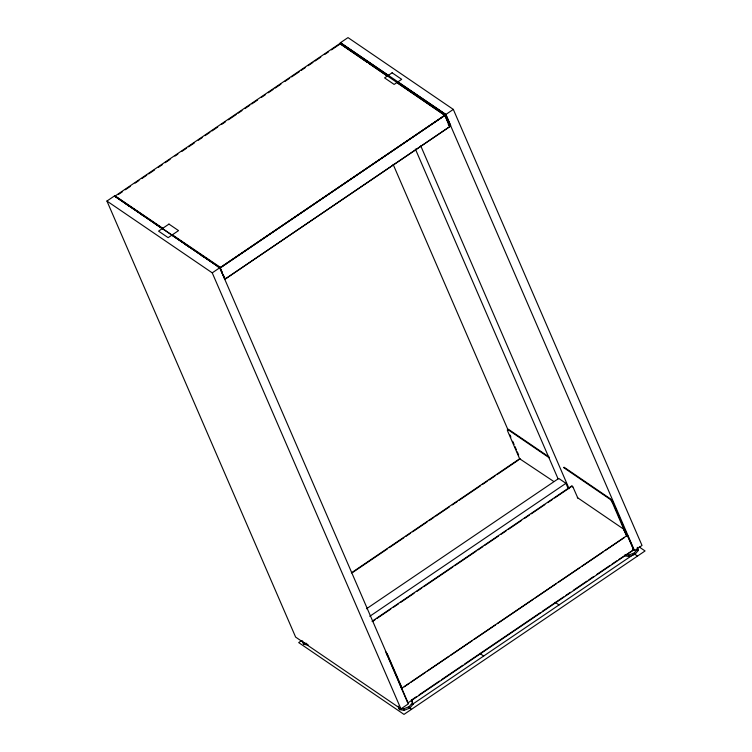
<?xml version="1.0" encoding="UTF-8"?>
<svg xmlns="http://www.w3.org/2000/svg" width="752" height="752" viewBox="0 0 752 752"><rect width="100%" height="100%" fill="white"/><g stroke="black" fill="none" stroke-linecap="round" stroke-linejoin="round"><path stroke-width="1.13" d="M385.438 651.599A3.177 0.874 55.9 0 1 387.684 654.804L402.226 688.447L401.709 688.945L387.167 655.114M564.038 467.189L610.304 498.755A3.177 0.874 55.9 0 1 612.805 502.176L627.356 535.819L626.839 536.308L612.288 502.486M626.576 535.697L623.446 529.013L577.724 497.824L573.062 487.211L571.858 485.867L372.127 621.265M115.122 195.755L114.586 196.216L162.62 228.852L163.128 228.505L115.094 195.868M340.628 42.864L340.092 43.325L340.628 42.864L388.643 75.614L388.126 75.961L340.28 43.315M224.895 279.246L219.866 267.787L114.99 196.131L339.923 43.484L444.94 115.291L449.828 126.59L224.895 279.246L449.828 126.59M398.88 708.196L403.542 708.873L409.144 706.664L412.416 702.857L411.438 699.68L412.058 701.118L413.036 704.286L409.765 708.093L404.162 710.311L399.5 709.634L398.222 706.081M625.025 554.562L628.747 555.098L634.359 552.889L637.63 549.082L638.251 550.511L634.979 554.318L629.368 556.536L624.715 555.86M553.547 481.346L520.008 458.993M401.653 688.193L398.992 681.904M118.562 194.373L122.444 191.732M125.368 189.748L130.228 186.449M135.087 183.15L138.979 180.508M141.893 178.534L146.753 175.235M148.699 173.919L154.536 169.952M158.418 167.32L162.31 164.679M165.224 162.695L170.084 159.396M174.953 156.096L177.867 154.122M181.758 151.481L186.618 148.182M188.564 146.866L194.392 142.899M198.284 140.267L202.175 137.625M205.089 135.642L209.949 132.343M211.895 131.027L217.723 127.069M221.614 124.428L225.506 121.786M228.42 119.812L236.203 114.53M238.14 113.214L242.031 110.572M244.945 108.589L249.814 105.289M251.751 103.973L257.588 100.016M261.48 97.375L265.362 94.733M268.285 92.759L273.145 89.46M275.091 88.134L280.919 84.177M284.811 81.536L289.67 78.236M291.616 76.92L299.39 71.647M301.336 70.321L305.227 67.68M308.141 65.706L313.001 62.407M314.947 61.081L320.784 57.124M324.667 54.492L328.558 51.85M331.472 49.867L339.255 44.594M220.383 267.374L172.189 234.671L171.672 235.019L219.828 267.674L220.383 267.374L219.875 268.032M444.846 115.178L219.875 267.797M444.94 115.291L219.913 268.069L217.977 266.744M445.842 114.436L445.334 114.783L397.188 82.128L397.695 81.78L445.842 114.436L450.664 125.405L450.157 125.753L448.23 124.437M220.392 267.787L444.977 115.366M445.898 114.483L445.381 114.83L450.157 125.753M106.934 201.047L114.464 195.934L219.772 267.75L408.468 703.797L400.938 708.901L295.63 637.094L106.934 201.047L212.243 272.854L400.938 708.901M212.243 272.854L219.772 267.75M453.315 109.407L348.007 37.6L340.477 42.704L445.786 114.52L453.315 109.407L642.011 545.454L634.481 550.567L632.545 549.251M225.158 278.296L224.651 278.644L219.875 267.721M351.344 572.892L519.999 458.541M352.481 572.582L387.374 548.922M389.32 547.616L403.852 537.755M405.798 536.439L410.639 533.159M412.575 531.843L427.117 521.982M429.054 520.666L433.904 517.385M435.84 516.069L449.414 506.867M452.319 504.893L457.169 501.612M459.105 500.296L480.434 485.839M482.37 484.523L487.211 481.242M489.157 479.926L494.966 475.978M496.912 474.662L518.231 460.205M301.505 640.676L298.685 642.593L403.993 714.4L645.066 550.953L639.266 547.005M366.487 608.772L558.745 478.432L565.927 483.329L568.174 488.518M369.777 616.302L565.927 483.329M372.343 621.575L375.257 619.601M377.194 618.285L390.767 609.092M393.672 607.118L398.513 603.828M400.459 602.521L414.023 593.319M416.937 591.345L421.778 588.055M423.724 586.748L452.798 567.027M454.734 565.72L476.063 551.254M477.999 549.947L482.85 546.657M484.786 545.341L498.36 536.138M501.264 534.174L506.115 530.884M508.051 529.568L521.615 520.375M524.529 518.401L529.37 515.111M531.316 513.795L544.88 504.601M547.794 502.627L552.635 499.337M554.572 498.031L572.028 486.196M627.506 535.236L401.493 688.465L407.791 702.998L633.795 549.768L627.506 535.236L625.908 534.146M404.294 686.745L409.144 683.455M411.081 682.139L425.632 672.279M427.568 670.963L448.906 656.496M450.852 655.18L472.19 640.704M474.127 639.397L495.474 624.921M497.41 623.605L533.3 599.278M535.236 597.962L556.583 583.496M558.52 582.18L579.858 567.713M581.804 566.397L603.142 551.93M605.078 550.614L624.48 537.454M401.756 688.87L402.245 688.597M626.886 536.242L627.375 535.969M411.344 700.15L416.194 696.86M419.108 694.886L439.478 681.077M441.415 679.761L462.762 665.294M464.698 663.978L540.359 612.683M542.295 611.367L563.633 596.9M565.579 595.584L570.43 592.294M573.334 590.329L586.917 581.117M588.854 579.801L593.704 576.511M596.618 574.547L610.201 565.335M612.137 564.019L616.988 560.729M618.924 559.413L633.795 549.768M412.19 704.492L634.34 553.886L637.536 556.066M340.092 43.212L388.07 75.924M302.492 640.798L303.15 642.913L306.872 643.458M303.15 642.913L303.77 644.351L308.423 645.028M549.045 456.972L508.568 429.383A3.177 0.874 55.9 0 0 507.91 430.031L507.929 430.106A3.13 0.855 55.9 0 0 508.014 430.398M563.539 467.528L609.806 499.093A3.177 0.874 55.9 0 1 612.297 502.515M549.505 457.968L508.126 429.759A3.13 0.855 55.9 0 0 507.675 431.15L519.98 459.566M555.145 602.333L559.009 604.965M479.804 653.413L483.668 656.035M409.126 707.66L411.523 709.296M340.224 43.926L367.352 62.463M369.288 63.788L386.725 75.698M397.376 82.983L444.846 115.413L449.602 126.439M125.951 203.867L129.823 206.509M140.483 213.794L144.356 216.444M155.006 223.72L157.92 225.703M185.039 244.24L188.912 246.891M201.508 255.492L203.444 256.817M623.652 529.37L624.085 529.972M577.837 498.115L577.357 497.448M572.375 486.375L572.827 486.995M509.997 435.023L510.909 437.128M512.732 441.33L514.095 444.488M515.007 446.594L516.38 449.752M517.291 451.858L518.654 455.016M445.786 114.52L634.481 550.567M627.394 535.49L633.475 549.552M634.359 552.889L634.979 554.318M628.747 555.098L629.368 556.536M420.744 145.879L569.095 488.697M415.367 149.056L558.116 478.93M393.127 164.368L508.202 430.304M412.416 702.857L413.036 704.286M220.261 267.834L222.423 272.844M223.288 274.847L225.027 278.86M409.144 706.664L409.765 708.093M403.542 708.873L404.162 710.311M637.273 547.343L638.251 550.511M398.522 706.466L399.5 709.634M303.112 642.236L303.77 644.351M386.218 653.441A3.177 0.874 55.9 0 1 387.177 655.142M168.956 224.087L158.569 231.137L168.138 237.66L178.534 230.61L168.956 224.087M392.112 72.794L384.573 77.898L394.151 84.431L401.681 79.327L392.112 72.794"/></g></svg>
